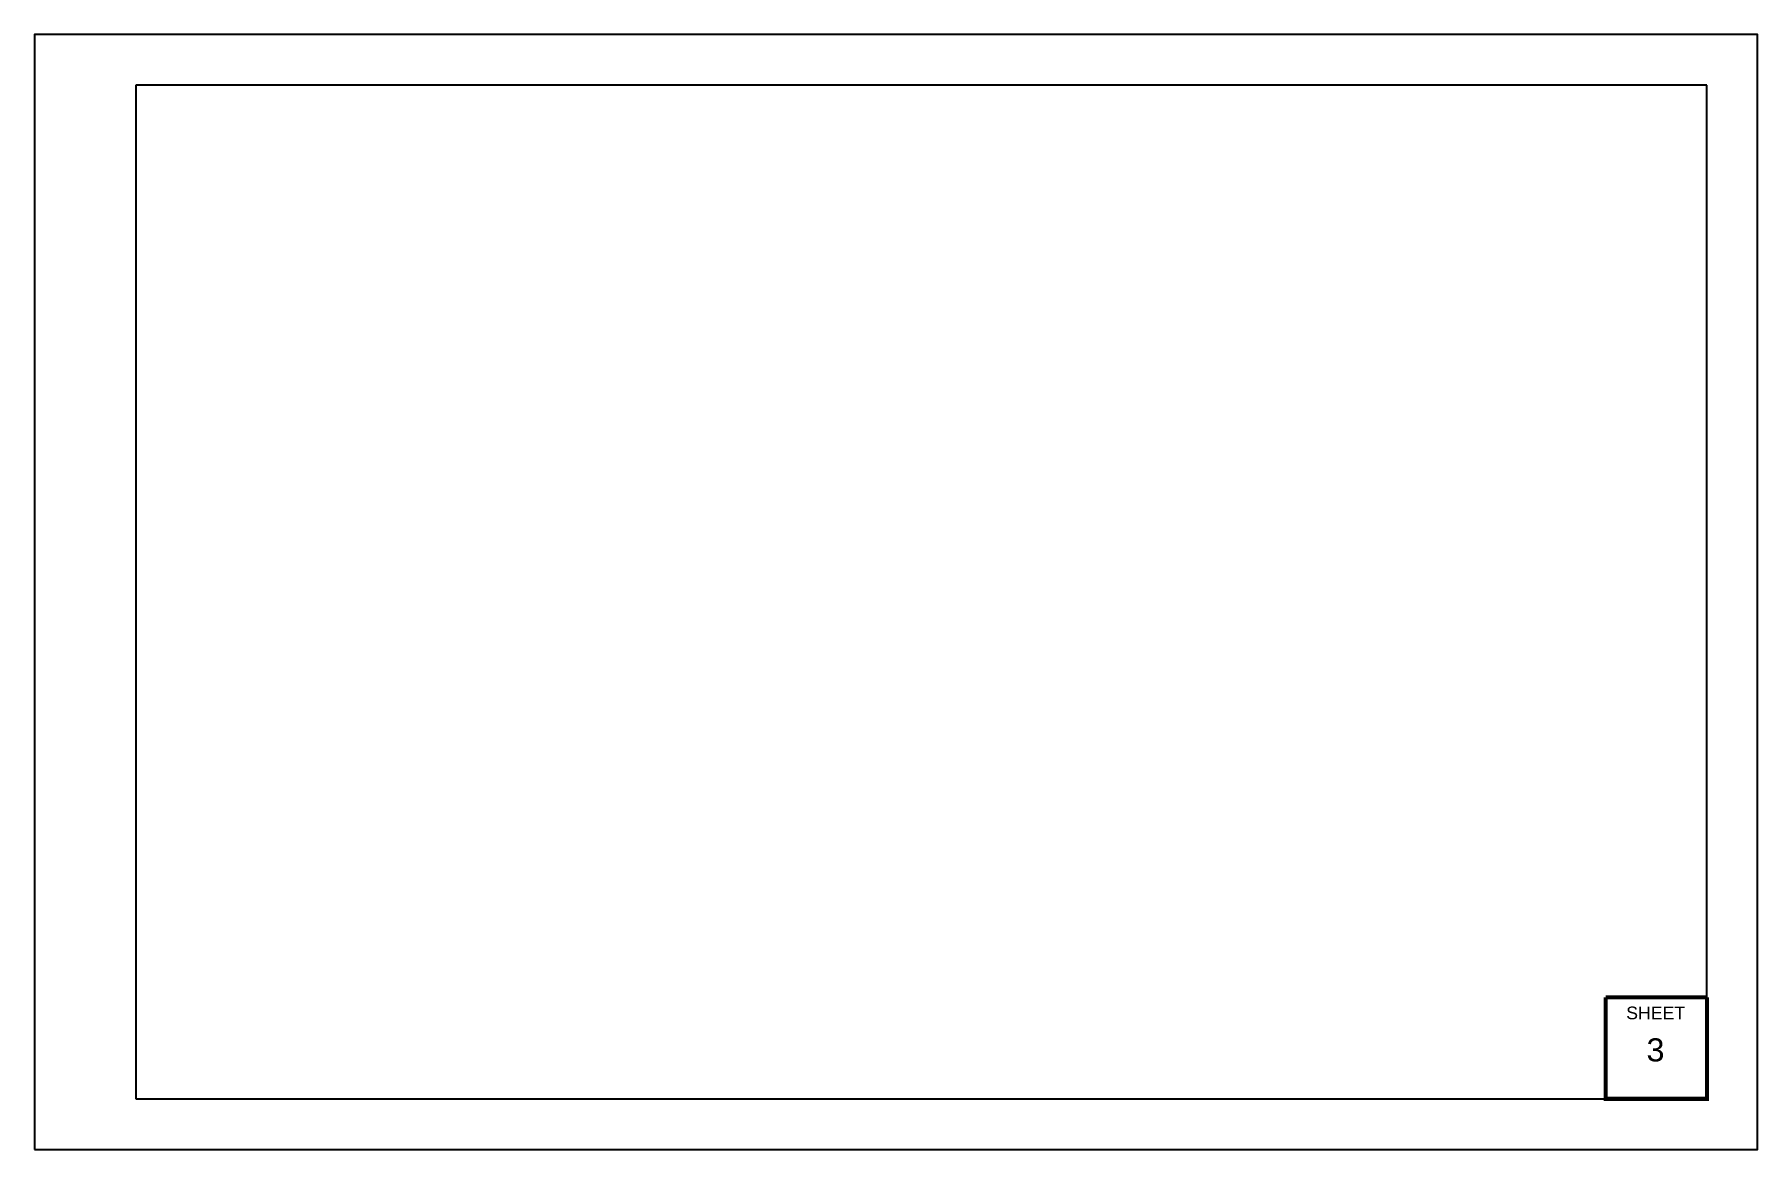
# Paper-space layout '3' of a CAD drawing. Extents: x -0.2 to 16.8, y -0.2 to 10.8.
import ezdxf
from ezdxf.enums import TextEntityAlignment as Align

# ---------------------------------------------------------------- set-up
doc = ezdxf.new("R2010")
doc.units = 0
doc.header["$MEASUREMENT"] = 0
doc.layers.get('DEFPOINTS').update_dxf_attribs({"color": 8, "linetype": 'CONTINUOUS'})
for name, color, linetype in [('S-OBJ1', 160, 'CONTINUOUS'), ('S-OBJ3', 130, 'CONTINUOUS'), ('S-OBJ4', 61, 'CONTINUOUS')]:
    doc.layers.add(name, color=color, linetype=linetype)
doc.styles.add('STANDARD - TTF', font='arial.ttf')

psp = doc.layouts.new('3')

# ---------------------------------------------------------------- linework, layer by layer
at = {"layer": 'S-OBJ1', "const_width": 0.04}
for points in [[(16.269, 1.269), (16.269, 0.269), (15.269, 0.269), (15.269, 1.269)], [(15.269, 1.269), (16.269, 1.269)]]:
    psp.add_lwpolyline(points, dxfattribs=at)
at = {"layer": 'S-OBJ3'}
for p, q in [((16.269, 10.269), (0.769, 10.268)), ((0.769, 10.269), (0.769, 0.269)), ((16.269, 0.269), (16.269, 10.269)), ((0.769, 0.269), (15.269, 0.269))]:
    psp.add_line(p, q, dxfattribs=at)
at = {"layer": 'S-OBJ4'}
psp.add_lwpolyline([(-0.231, -0.231), (16.769, -0.231), (16.769, 10.769), (-0.231, 10.769)], close=True, dxfattribs=at)
psp.add_lwpolyline([(-0.231, -0.231), (16.769, -0.231), (16.769, 10.769), (-0.231, 10.769)], close=True, dxfattribs=at)

# ---------------------------------------------------------------- texts
at = {"layer": 'S-OBJ1', "style": 'STANDARD - TTF'}
for s, height, p in [('SHEET', 0.125, (15.764, 1.054)), ('3', 0.228, (15.762, 0.638))]:
    psp.add_text(s, height=height, dxfattribs=at).set_placement(p, align=Align.CENTER)

# ---------------------------------------------------------------- viewports
at = {"layer": 'DEFPOINTS'}
psp.add_viewport(center=(8.519, 5.269), size=(15.5, 9.99957), view_center_point=(8926.61974, 183.66167), view_height=79.996592, dxfattribs=at)

doc.saveas('drawing.dxf')
